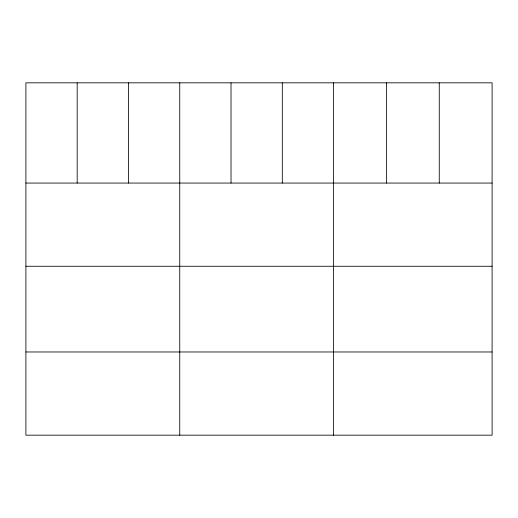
<?xml version="1.0" encoding="UTF-8"?>
<svg xmlns="http://www.w3.org/2000/svg" width="518" height="518" viewBox="0 0 518 518"><rect width="100%" height="100%" fill="white"/><g stroke="black" fill="none" stroke-linecap="round" stroke-linejoin="round"><path stroke-width="0.78" d="M492.1 183.061L492.1 435.172L25.9 435.172L25.9 82.828L492.1 82.828L492.1 183.061L25.9 183.061M25.9 266.258L492.1 266.258M25.9 351.975L492.1 351.975M439.264 82.828L439.264 183.061M386.428 82.828L386.428 183.061M333.592 82.828L333.592 435.172M282.31 82.828L282.31 183.061M231.028 82.828L231.028 183.061M179.746 82.828L179.746 435.172M128.464 82.828L128.464 183.061M77.182 82.828L77.182 183.061"/></g></svg>
